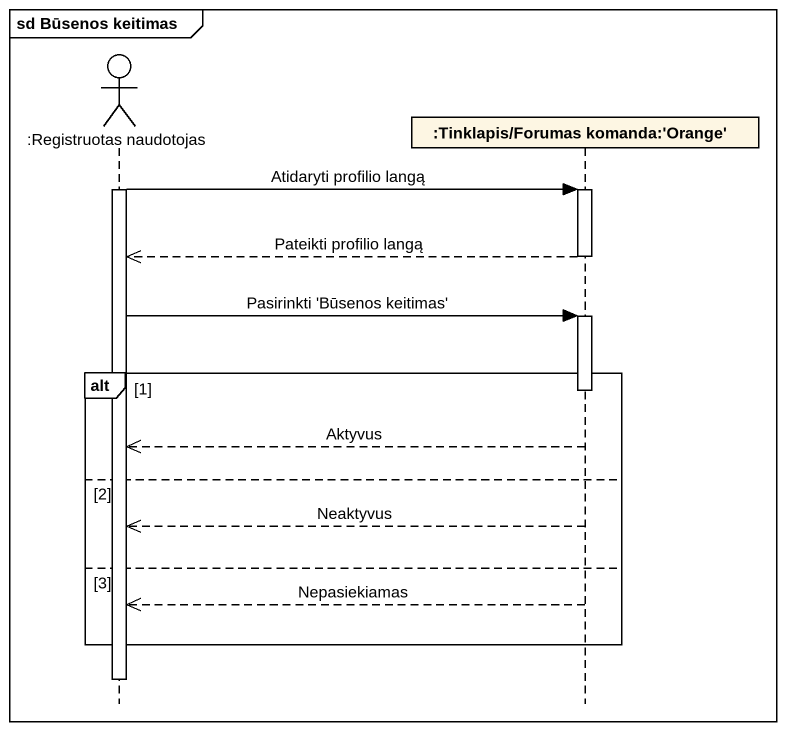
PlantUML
@startuml
mainframe sd Būsenos keitimas
hide footbox
actor ":Registruotas naudotojas" as Registruotas_naudotojas
participant ":Tinklapis/Forumas komanda:'Orange'" as Tinklapis_Forumas_komanda

activate Registruotas_naudotojas
Registruotas_naudotojas -> Tinklapis_Forumas_komanda : Atidaryti profilio langą
activate Tinklapis_Forumas_komanda
Tinklapis_Forumas_komanda -->> Registruotas_naudotojas : Pateikti profilio langą
deactivate Tinklapis_Forumas_komanda
Registruotas_naudotojas -> Tinklapis_Forumas_komanda : Pasirinkti 'Būsenos keitimas'
activate Tinklapis_Forumas_komanda
alt 1
  deactivate Tinklapis_Forumas_komanda
  Tinklapis_Forumas_komanda -->> Registruotas_naudotojas : Aktyvus
else 2
  Tinklapis_Forumas_komanda -->> Registruotas_naudotojas : Neaktyvus
else 3
  Tinklapis_Forumas_komanda -->> Registruotas_naudotojas : Nepasiekiamas
end
deactivate Registruotas_naudotojas
@enduml
